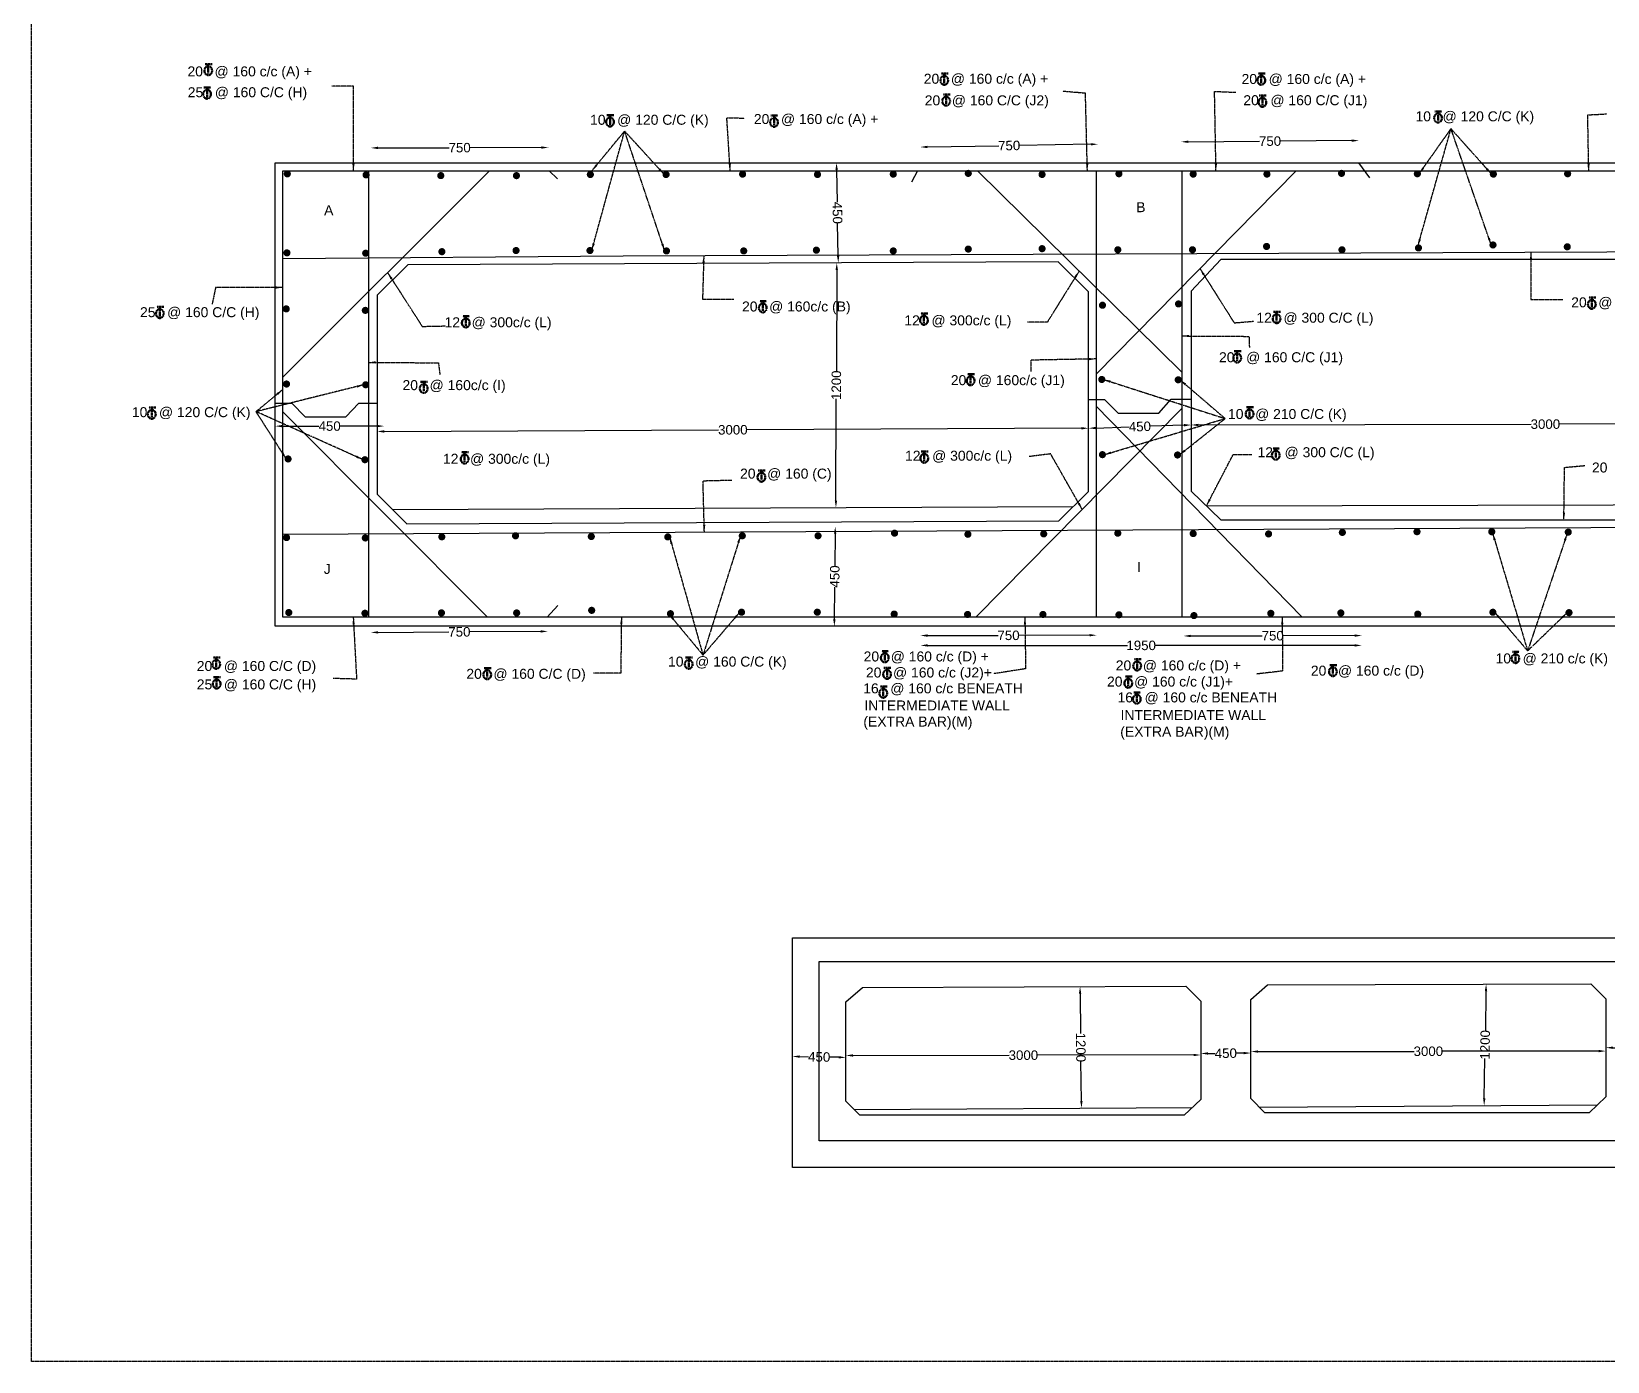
# Model space of a CAD drawing. Header units: millimetres. Extents: x -494 to 19383, y 2602 to 13183.
# Drawn here: x -494 to 6145, y 2602 to 8204 of the extents above; entities that cross this region are included whole.
import ezdxf

# ---------------------------------------------------------------- set-up
doc = ezdxf.new("R2010")
doc.units = ezdxf.units.MM
doc.header["$MEASUREMENT"] = 0
doc.linetypes.add('PHANTOM', pattern=[2.5, 1.25, -0.25, 0.25, -0.25, 0.25, -0.25])
for name, color, linetype in [('DIM', 7, 'Continuous'), ('DWG', 7, 'Continuous'), ('TXT', 7, 'Continuous'), ('TXT @ 1', 7, 'Continuous')]:
    doc.layers.add(name, color=color, linetype=linetype)
doc.styles.add('Notes', font='arial.ttf', dxfattribs={"height": 0.1})
doc.styles.get("Standard").update_dxf_attribs({"font": 'arial.ttf'})
doc.dimstyles.new('Civil', dxfattribs={"dimtxt": 40, "dimasz": 30, "dimexe": 0.1, "dimexo": 0.0625, "dimgap": 0.09, "dimtad": 0, "dimdec": 0, "dimzin": 12, "dimdsep": 46, "dimtxsty": 'Standard', "dimcen": 0.1, "dimse1": 1, "dimse2": 1, "dimadec": 0, "dimazin": 2, "dimtfac": 1, "dimtdec": 0, "dimtofl": 0, "dimtmove": 0, "dimatfit": 3, "dimfxl": 1, "dimfrac": 1, "dimtolj": 1, "dimtzin": 0, "dimarcsym": 0})
doc.dimstyles.get("Standard").update_dxf_attribs({"dimtxt": 30, "dimasz": 30, "dimexe": 0.18, "dimexo": 0.0625, "dimgap": 0.09, "dimtad": 0, "dimdec": 0, "dimzin": 0, "dimdsep": 46, "dimtxsty": 'Standard', "dimcen": 0.09, "dimse1": 1, "dimse2": 1, "dimadec": 0, "dimazin": 0, "dimtfac": 1, "dimtdec": 0, "dimtofl": 0, "dimtmove": 0, "dimatfit": 3, "dimfxl": 1, "dimtolj": 1, "dimtzin": 0, "dimarcsym": 0})

# ---------------------------------------------------------------- blocks, each defined once
blk = doc.blocks.new('*D40')
at = {"layer": 'Defpoints', "color": 0, "transparency": 16777216}
for p in [(935, 7707.3), (1683.9, 7715.8), (1683.9, 7709)]:
    blk.add_point(p, dxfattribs=at)
at = {"layer": 'DIM', "color": 0, "lineweight": -2, "transparency": 16777216}
for p, q in [((965, 7714.1), (1265.4, 7714.8)), ((1653.9, 7715.7), (1353.5, 7715))]:
    blk.add_line(p, q, dxfattribs=at)
at = {"layer": 'DIM', "color": 0, "transparency": 16777216}
for points in [[(964.9, 7719.1), (965, 7709.1), (935, 7714.1)], [(1653.8, 7720.7), (1653.9, 7710.7), (1683.9, 7715.8)]]:
    blk.add_solid(points, dxfattribs=at)
at = {"layer": 'DIM', "color": 0, "transparency": 16777216, "insert": (1309.4, 7714.9), "char_height": 40, "attachment_point": 5, "rotation": 0.13006}
blk.add_mtext('\\A1;750', dxfattribs=at)
blk = doc.blocks.new('*D41')
at = {"layer": 'Defpoints', "color": 0, "transparency": 16777216}
for p in [(3998.6, 7729.6), (3999, 7705.8), (3250.1, 7693.9)]:
    blk.add_point(p, dxfattribs=at)
at = {"layer": 'DIM', "color": 0, "lineweight": -2, "transparency": 16777216}
for p, q in [((3279.7, 7718.2), (3580.1, 7723)), ((3968.6, 7729.2), (3668.2, 7724.4))]:
    blk.add_line(p, q, dxfattribs=at)
at = {"layer": 'DIM', "color": 0, "transparency": 16777216}
for points in [[(3279.6, 7723.2), (3279.8, 7713.2), (3249.7, 7717.7)], [(3968.6, 7734.2), (3968.7, 7724.2), (3998.6, 7729.6)]]:
    blk.add_solid(points, dxfattribs=at)
at = {"layer": 'DIM', "color": 0, "transparency": 16777216, "insert": (3624.2, 7723.7), "char_height": 40, "attachment_point": 5, "rotation": 0.91036}
blk.add_mtext('\\A1;750', dxfattribs=at)
blk = doc.blocks.new('*D42')
at = {"layer": 'Defpoints', "color": 0, "transparency": 16777216}
for p in [(4348.9, 7719.5), (5097.6, 7744.9), (5097.8, 7724.6)]:
    blk.add_point(p, dxfattribs=at)
at = {"layer": 'DIM', "color": 0, "lineweight": -2, "transparency": 16777216}
for p, q in [((4378.7, 7740), (4679.1, 7742.1)), ((5067.6, 7744.7), (4767.2, 7742.7))]:
    blk.add_line(p, q, dxfattribs=at)
at = {"layer": 'DIM', "color": 0, "transparency": 16777216}
for points in [[(4378.7, 7745), (4378.7, 7735), (4348.7, 7739.8)], [(5067.6, 7749.7), (5067.7, 7739.7), (5097.6, 7744.9)]]:
    blk.add_solid(points, dxfattribs=at)
at = {"layer": 'DIM', "color": 0, "transparency": 16777216, "insert": (4723.2, 7742.4), "char_height": 40, "attachment_point": 5, "rotation": 0.39018}
blk.add_mtext('\\A1;750', dxfattribs=at)
blk = doc.blocks.new('*D63')
at = {"layer": 'Defpoints', "color": 0, "transparency": 16777216}
for p in [(4391.2, 6546.9), (7375.1, 6553.5), (7375.1, 6553.5)]:
    blk.add_point(p, dxfattribs=at)
at = {"layer": 'DIM', "color": 0, "lineweight": -2, "transparency": 16777216}
for p, q in [((4421.2, 6547), (5823.4, 6550.1)), ((7345.1, 6553.4), (5942.9, 6550.3))]:
    blk.add_line(p, q, dxfattribs=at)
at = {"layer": 'DIM', "color": 0, "transparency": 16777216}
for points in [[(4421.2, 6552), (4421.2, 6542), (4391.2, 6546.9)], [(7345.1, 6558.4), (7345.1, 6548.4), (7375.1, 6553.5)]]:
    blk.add_solid(points, dxfattribs=at)
at = {"layer": 'DIM', "color": 0, "transparency": 16777216, "insert": (5883.1, 6550.2), "char_height": 40, "attachment_point": 5, "rotation": 0.12503}
blk.add_mtext('\\A1;3000', dxfattribs=at)
blk = doc.blocks.new('*D64')
at = {"layer": 'Defpoints', "color": 0, "transparency": 16777216}
for p in [(3958.6, 6533.2), (4391.2, 6546.9), (4391.2, 6546.9)]:
    blk.add_point(p, dxfattribs=at)
at = {"layer": 'DIM', "color": 0, "lineweight": -2, "transparency": 16777216}
for p, q in [((3988.6, 6534.1), (4129.9, 6538.6)), ((4361.2, 6546), (4219.9, 6541.5))]:
    blk.add_line(p, q, dxfattribs=at)
at = {"layer": 'DIM', "color": 0, "transparency": 16777216}
for points in [[(3988.5, 6539.1), (3988.8, 6529.1), (3958.6, 6533.2)], [(4361.1, 6551), (4361.4, 6541), (4391.2, 6546.9)]]:
    blk.add_solid(points, dxfattribs=at)
at = {"layer": 'DIM', "color": 0, "transparency": 16777216, "insert": (4174.9, 6540.1), "char_height": 40, "attachment_point": 5, "rotation": 1.82362}
blk.add_mtext('\\A1;450', dxfattribs=at)
blk = doc.blocks.new('*D66')
at = {"layer": 'Defpoints', "color": 0, "transparency": 16777216}
for p in [(961.7, 6519.6), (3958.6, 6533.2), (3958.6, 6533.2)]:
    blk.add_point(p, dxfattribs=at)
at = {"layer": 'DIM', "color": 0, "lineweight": -2, "transparency": 16777216}
for p, q in [((991.7, 6519.7), (2400.5, 6526.1)), ((3928.6, 6533), (2519.9, 6526.6))]:
    blk.add_line(p, q, dxfattribs=at)
at = {"layer": 'DIM', "color": 0, "transparency": 16777216}
for points in [[(991.7, 6524.7), (991.8, 6514.7), (961.7, 6519.6)], [(3928.6, 6538), (3928.7, 6528), (3958.6, 6533.2)]]:
    blk.add_solid(points, dxfattribs=at)
at = {"layer": 'DIM', "color": 0, "transparency": 16777216, "insert": (2460.2, 6526.4), "char_height": 40, "attachment_point": 5, "rotation": 0.26012}
blk.add_mtext('\\A1;3000', dxfattribs=at)
blk = doc.blocks.new('*D67')
at = {"layer": 'Defpoints', "color": 0, "transparency": 16777216}
for p in [(2873.9, 7229.9), (2898.1, 7229.8), (2870.3, 6198.9)]:
    blk.add_point(p, dxfattribs=at)
at = {"layer": 'DIM', "color": 0, "lineweight": -2, "transparency": 16777216}
for p, q in [((2898, 7199.8), (2896.5, 6772.1)), ((2894.6, 6228.8), (2896.1, 6656.4))]:
    blk.add_line(p, q, dxfattribs=at)
at = {"layer": 'DIM', "color": 0, "transparency": 16777216}
for points in [[(2893, 7199.8), (2903, 7199.8), (2898.1, 7229.8)], [(2889.6, 6228.8), (2899.6, 6228.7), (2894.5, 6198.8)]]:
    blk.add_solid(points, dxfattribs=at)
at = {"layer": 'DIM', "color": 0, "transparency": 16777216, "insert": (2896.3, 6714.3), "char_height": 40, "attachment_point": 5, "rotation": 89.80241}
blk.add_mtext('\\A1;1200', dxfattribs=at)
blk = doc.blocks.new('*D68')
at = {"layer": 'Defpoints', "color": 0, "transparency": 16777216}
for p in [(531.9, 6524.5), (991.7, 6542.2), (991.7, 6524.7)]:
    blk.add_point(p, dxfattribs=at)
at = {"layer": 'DIM', "color": 0, "lineweight": -2, "transparency": 16777216}
for p, q in [((561.9, 6542), (716.8, 6542.1)), ((961.7, 6542.2), (806.8, 6542.1))]:
    blk.add_line(p, q, dxfattribs=at)
at = {"layer": 'DIM', "color": 0, "transparency": 16777216}
for points in [[(561.9, 6547), (561.9, 6537), (531.9, 6542)], [(961.7, 6547.2), (961.7, 6537.2), (991.7, 6542.2)]]:
    blk.add_solid(points, dxfattribs=at)
at = {"layer": 'DIM', "color": 0, "transparency": 16777216, "insert": (761.8, 6542.1), "char_height": 40, "attachment_point": 5, "rotation": 0.02314}
blk.add_mtext('\\A1;450', dxfattribs=at)
blk = doc.blocks.new('*D69')
at = {"layer": 'Defpoints', "color": 0, "transparency": 16777216}
for p in [(935.7, 5667.4), (1680.9, 5677.4), (1680.9, 5671.7)]:
    blk.add_point(p, dxfattribs=at)
at = {"layer": 'DIM', "color": 0, "lineweight": -2, "transparency": 16777216}
for p, q in [((965.7, 5673.2), (1264.2, 5675)), ((1650.9, 5677.2), (1352.3, 5675.5))]:
    blk.add_line(p, q, dxfattribs=at)
at = {"layer": 'DIM', "color": 0, "transparency": 16777216}
for points in [[(965.6, 5678.2), (965.7, 5668.2), (935.7, 5673.1)], [(1650.8, 5682.2), (1650.9, 5672.2), (1680.9, 5677.4)]]:
    blk.add_solid(points, dxfattribs=at)
at = {"layer": 'DIM', "color": 0, "transparency": 16777216, "insert": (1308.3, 5675.2), "char_height": 40, "attachment_point": 5, "rotation": 0.32952}
blk.add_mtext('\\A1;750', dxfattribs=at)
blk = doc.blocks.new('*D70')
at = {"layer": 'Defpoints', "color": 0, "transparency": 16777216}
for p in [(3250.5, 5651.3), (3992.8, 5661.3), (3992.8, 5652.7)]:
    blk.add_point(p, dxfattribs=at)
at = {"layer": 'DIM', "color": 0, "lineweight": -2, "transparency": 16777216}
for p, q in [((3280.5, 5659.9), (3577.6, 5660.5)), ((3962.8, 5661.2), (3665.7, 5660.7))]:
    blk.add_line(p, q, dxfattribs=at)
at = {"layer": 'DIM', "color": 0, "transparency": 16777216}
for points in [[(3280.4, 5664.9), (3280.5, 5654.9), (3250.5, 5659.9)], [(3962.8, 5666.2), (3962.8, 5656.2), (3992.8, 5661.3)]]:
    blk.add_solid(points, dxfattribs=at)
at = {"layer": 'DIM', "color": 0, "transparency": 16777216, "insert": (3621.6, 5660.6), "char_height": 40, "attachment_point": 5, "rotation": 0.11027}
blk.add_mtext('\\A1;750', dxfattribs=at)
blk = doc.blocks.new('*D71')
at = {"layer": 'Defpoints', "color": 0, "transparency": 16777216}
for p in [(3250.5, 5659.9), (5110.2, 5659.9), (5110.2, 5618.3)]:
    blk.add_point(p, dxfattribs=at)
at = {"layer": 'DIM', "color": 0, "lineweight": -2, "transparency": 16777216}
for p, q in [((3280.5, 5618.3), (4122.4, 5618.3)), ((5080.2, 5618.3), (4238.2, 5618.3))]:
    blk.add_line(p, q, dxfattribs=at)
at = {"layer": 'DIM', "color": 0, "transparency": 16777216}
for points in [[(3280.5, 5623.3), (3280.5, 5613.3), (3250.5, 5618.3)], [(5080.2, 5623.3), (5080.2, 5613.3), (5110.2, 5618.3)]]:
    blk.add_solid(points, dxfattribs=at)
at = {"layer": 'DIM', "color": 0, "transparency": 16777216, "insert": (4180.3, 5618.3), "char_height": 40, "attachment_point": 5}
blk.add_mtext('\\A1;1950', dxfattribs=at)
blk = doc.blocks.new('*D72')
at = {"layer": 'Defpoints', "color": 0, "transparency": 16777216}
for p in [(4358.6, 5658.1), (5110.2, 5659.9), (5110.2, 5659.9)]:
    blk.add_point(p, dxfattribs=at)
at = {"layer": 'DIM', "color": 0, "lineweight": -2, "transparency": 16777216}
for p, q in [((4388.6, 5658.1), (4690.4, 5658.9)), ((5080.2, 5659.8), (4778.4, 5659.1))]:
    blk.add_line(p, q, dxfattribs=at)
at = {"layer": 'DIM', "color": 0, "transparency": 16777216}
for points in [[(4388.6, 5663.1), (4388.7, 5653.1), (4358.6, 5658.1)], [(5080.1, 5664.8), (5080.2, 5654.8), (5110.2, 5659.9)]]:
    blk.add_solid(points, dxfattribs=at)
at = {"layer": 'DIM', "color": 0, "transparency": 16777216, "insert": (4734.4, 5659), "char_height": 40, "attachment_point": 5, "rotation": 0.13738}
blk.add_mtext('\\A1;750', dxfattribs=at)
blk = doc.blocks.new('*D76')
at = {"layer": 'Defpoints', "color": 0, "transparency": 16777216}
for p in [(2886.3, 6118.8), (2882.6, 5699), (2887.8, 5698.9)]:
    blk.add_point(p, dxfattribs=at)
at = {"layer": 'DIM', "color": 0, "lineweight": -2, "transparency": 16777216}
for p, q in [((2891.3, 6088.7), (2890.1, 5953.8)), ((2888.1, 5728.9), (2889.3, 5863.8))]:
    blk.add_line(p, q, dxfattribs=at)
at = {"layer": 'DIM', "color": 0, "transparency": 16777216}
for points in [[(2886.3, 6088.8), (2896.3, 6088.7), (2891.6, 6118.7)], [(2883.1, 5729), (2893.1, 5728.9), (2887.8, 5698.9)]]:
    blk.add_solid(points, dxfattribs=at)
at = {"layer": 'DIM', "color": 0, "transparency": 16777216, "insert": (2889.7, 5908.8), "char_height": 40, "attachment_point": 5, "rotation": 89.4879}
blk.add_mtext('\\A1;450', dxfattribs=at)
blk = doc.blocks.new('*D77')
at = {"layer": 'Defpoints', "color": 0, "transparency": 16777216}
for p in [(2890.7, 7651.2), (2897, 7651.3), (2898.1, 7229.8)]:
    blk.add_point(p, dxfattribs=at)
at = {"layer": 'DIM', "color": 0, "lineweight": -2, "transparency": 16777216}
for p, q in [((2897.5, 7621.4), (2899.9, 7485.6)), ((2903.8, 7259.9), (2901.5, 7395.6))]:
    blk.add_line(p, q, dxfattribs=at)
at = {"layer": 'DIM', "color": 0, "transparency": 16777216}
for points in [[(2902.5, 7621.4), (2892.5, 7621.3), (2897, 7651.3)], [(2908.8, 7260), (2898.8, 7259.8), (2904.4, 7229.9)]]:
    blk.add_solid(points, dxfattribs=at)
at = {"layer": 'DIM', "color": 0, "transparency": 16777216, "insert": (2900.7, 7440.6), "char_height": 40, "attachment_point": 5, "rotation": 271.00161}
blk.add_mtext('\\A1;450', dxfattribs=at)
blk = doc.blocks.new('*D80')
at = {"layer": 'Defpoints', "color": 0, "transparency": 16777216}
for p in [(2711.3, 3878.6), (2936.6, 3874.5), (2936.7, 3882.7)]:
    blk.add_point(p, dxfattribs=at)
at = {"layer": 'DIM', "color": 0, "lineweight": -2, "transparency": 16777216}
for p, q in [((2741.4, 3886.3), (2779.1, 3885.6)), ((2906.7, 3883.3), (2869.1, 3884))]:
    blk.add_line(p, q, dxfattribs=at)
at = {"layer": 'DIM', "color": 0, "transparency": 16777216}
for points in [[(2741.5, 3891.3), (2741.3, 3881.3), (2711.4, 3886.8)], [(2906.8, 3888.3), (2906.6, 3878.3), (2936.7, 3882.7)]]:
    blk.add_solid(points, dxfattribs=at)
at = {"layer": 'DIM', "color": 0, "transparency": 16777216, "insert": (2824.1, 3884.8), "char_height": 40, "attachment_point": 5, "rotation": 358.95157}
blk.add_mtext('\\A1;450', dxfattribs=at)
blk = doc.blocks.new('*D81')
at = {"layer": 'Defpoints', "color": 0, "transparency": 16777216}
for p in [(2936.7, 3882.7), (4431.6, 3893), (4431.6, 3884.8)]:
    blk.add_point(p, dxfattribs=at)
at = {"layer": 'DIM', "color": 0, "lineweight": -2, "transparency": 16777216}
for p, q in [((2966.7, 3891), (3624.4, 3891.9)), ((4401.6, 3893), (3743.9, 3892.1))]:
    blk.add_line(p, q, dxfattribs=at)
at = {"layer": 'DIM', "color": 0, "transparency": 16777216}
for points in [[(2966.7, 3896), (2966.7, 3886), (2936.7, 3891)], [(4401.6, 3898), (4401.6, 3888), (4431.6, 3893)]]:
    blk.add_solid(points, dxfattribs=at)
at = {"layer": 'DIM', "color": 0, "transparency": 16777216, "insert": (3684.2, 3892), "char_height": 40, "attachment_point": 5, "rotation": 0.07912}
blk.add_mtext('\\A1;3000', dxfattribs=at)
blk = doc.blocks.new('*D82')
at = {"layer": 'Defpoints', "color": 0, "transparency": 16777216}
for p in [(3929, 4181.2), (3929, 3669.2), (3935.1, 3669.3)]:
    blk.add_point(p, dxfattribs=at)
at = {"layer": 'DIM', "color": 0, "lineweight": -2, "transparency": 16777216}
for p, q in [((3923.1, 4151.2), (3925.2, 3983.1)), ((3928.6, 3699.2), (3926.6, 3867.3))]:
    blk.add_line(p, q, dxfattribs=at)
at = {"layer": 'DIM', "color": 0, "transparency": 16777216}
for points in [[(3928.1, 4151.2), (3918.1, 4151.1), (3922.8, 4181.2)], [(3933.6, 3699.3), (3923.6, 3699.2), (3929, 3669.2)]]:
    blk.add_solid(points, dxfattribs=at)
at = {"layer": 'DIM', "color": 0, "transparency": 16777216, "insert": (3925.9, 3925.2), "char_height": 40, "attachment_point": 5, "rotation": 270.6921}
blk.add_mtext('\\A1;1200', dxfattribs=at)
blk = doc.blocks.new('*D83')
at = {"layer": 'Defpoints', "color": 0, "transparency": 16777216}
for p in [(4431.6, 3893), (4642.5, 3901.3), (4642.6, 3895.1)]:
    blk.add_point(p, dxfattribs=at)
at = {"layer": 'DIM', "color": 0, "lineweight": -2, "transparency": 16777216}
for p, q in [((4461.5, 3899.5), (4492, 3899.8)), ((4612.5, 3901), (4582.1, 3900.7))]:
    blk.add_line(p, q, dxfattribs=at)
at = {"layer": 'DIM', "color": 0, "transparency": 16777216}
for points in [[(4461.5, 3904.5), (4461.6, 3894.5), (4431.5, 3899.2)], [(4612.5, 3906), (4612.6, 3896), (4642.5, 3901.3)]]:
    blk.add_solid(points, dxfattribs=at)
at = {"layer": 'DIM', "color": 0, "transparency": 16777216, "insert": (4537, 3900.2), "char_height": 40, "attachment_point": 5, "rotation": 0.55976}
blk.add_mtext('\\A1;450', dxfattribs=at)
blk = doc.blocks.new('*D84')
at = {"layer": 'Defpoints', "color": 0, "transparency": 16777216}
for p in [(4642.5, 3901.3), (6137.6, 3909.6), (6137.6, 3903.4)]:
    blk.add_point(p, dxfattribs=at)
at = {"layer": 'DIM', "color": 0, "lineweight": -2, "transparency": 16777216}
for p, q in [((4672.5, 3907.5), (5330.3, 3908.4)), ((6107.6, 3909.5), (5449.8, 3908.6))]:
    blk.add_line(p, q, dxfattribs=at)
at = {"layer": 'DIM', "color": 0, "transparency": 16777216}
for points in [[(4672.5, 3912.5), (4672.5, 3902.5), (4642.5, 3907.5)], [(6107.6, 3914.5), (6107.6, 3904.5), (6137.6, 3909.6)]]:
    blk.add_solid(points, dxfattribs=at)
at = {"layer": 'DIM', "color": 0, "transparency": 16777216, "insert": (5390.1, 3908.5), "char_height": 40, "attachment_point": 5, "rotation": 0.08184}
blk.add_mtext('\\A1;3000', dxfattribs=at)
blk = doc.blocks.new('*D85')
at = {"layer": 'Defpoints', "color": 0, "transparency": 16777216}
for p in [(5637.5, 4191.8), (5625.1, 3679.8), (5629.2, 3679.8)]:
    blk.add_point(p, dxfattribs=at)
at = {"layer": 'DIM', "color": 0, "lineweight": -2, "transparency": 16777216}
for p, q in [((5632.9, 4161.9), (5630.2, 3993.7)), ((5625.6, 3709.8), (5628.3, 3878))]:
    blk.add_line(p, q, dxfattribs=at)
at = {"layer": 'DIM', "color": 0, "transparency": 16777216}
for points in [[(5627.9, 4162), (5637.9, 4161.8), (5633.4, 4191.9)], [(5620.6, 3709.9), (5630.6, 3709.8), (5625.1, 3679.8)]]:
    blk.add_solid(points, dxfattribs=at)
at = {"layer": 'DIM', "color": 0, "transparency": 16777216, "insert": (5629.2, 3935.9), "char_height": 40, "attachment_point": 5, "rotation": 89.07849}
blk.add_mtext('\\A1;1200', dxfattribs=at)
blk = doc.blocks.new('*D86')
at = {"layer": 'Defpoints', "color": 0, "transparency": 16777216}
for p in [(6346, 3922), (6137.6, 3909.6), (6345.9, 3907.5)]:
    blk.add_point(p, dxfattribs=at)
at = {"layer": 'DIM', "color": 0, "lineweight": -2, "transparency": 16777216}
for p, q in [((6167.8, 3923.7), (6196.9, 3923.4)), ((6316, 3922.3), (6286.9, 3922.5))]:
    blk.add_line(p, q, dxfattribs=at)
at = {"layer": 'DIM', "color": 0, "transparency": 16777216}
for points in [[(6167.8, 3928.7), (6167.7, 3918.7), (6137.8, 3924)], [(6316.1, 3927.3), (6316, 3917.3), (6346, 3922)]]:
    blk.add_solid(points, dxfattribs=at)
at = {"layer": 'DIM', "color": 0, "transparency": 16777216, "insert": (6241.9, 3923), "char_height": 40, "attachment_point": 5, "rotation": 359.43291}
blk.add_mtext('\\A1;450', dxfattribs=at)

msp = doc.modelspace()

# ---------------------------------------------------------------- linework, layer by layer
at = {"layer": 'DIM'}
for points in [[(5096.1, 7651.2), (5142, 7588.6)], [(1686, 7618.1), (1721.7, 7583.3)], [(3238, 7618.1), (3212.4, 7569.8)], [(1678, 5737.5), (1722.4, 5785.9)]]:
    msp.add_lwpolyline(points, dxfattribs=at)
at = {"layer": 'DWG'}
for points in [[(531.9, 7651.2), (14637.5, 7651.2), (14637.5, 5699), (531.9, 5699)], [(564.4, 7618.1), (14603.2, 7618.1), (14603.2, 5737.5), (564.4, 5737.5)], [(2711.3, 4385.9), (9723.9, 4385.9), (9723.9, 3418.4), (2711.3, 3418.4)], [(2824.1, 4286.5), (9650.9, 4286.5), (9650.9, 3531.1), (2824.1, 3531.1)]]:
    msp.add_lwpolyline(points, close=True, dxfattribs=at)
for points in [[(1435.5, 7618.1), (564.4, 6747.7)], [(926.1, 7618.1), (926.1, 5737.5)], [(3491.4, 7618.1), (4352.1, 6769.4)], [(3990.2, 7618.1), (3990.2, 5737.5)], [(3990.2, 6760.9), (4833.5, 7618.1)], [(4352.1, 7618.1), (4352.1, 5737.5)], [(564.4, 7247.8), (1998.8, 7259.1), (6487.8, 7277.1), (14603.2, 7257.5)], [(4391.2, 7110.1), (4391.2, 6268.8), (4515.4, 6147.1), (7246.6, 6147.1), (7375.1, 6279.4), (7375.1, 7118.4), (7244, 7244), (4515.3, 7244), (4391.2, 7110.1)], [(1090.6, 7222), (961.7, 7093.3), (961.7, 6255.7), (1086.5, 6131.1), (3832.9, 6142.9), (3958.6, 6266.8), (3958.6, 7108.5), (3831.2, 7234.1), (1090.6, 7222)], [(3958.6, 6653.6), (4026.2, 6653.6), (4083.7, 6596.2), (4254.3, 6596.2), (4307.4, 6655.3), (4391.2, 6655.3)], [(531.9, 6638.2), (602.5, 6638.2), (658.4, 6580.7), (830.2, 6580.7), (885.3, 6638.2), (961.7, 6638.2)], [(564.4, 6602.2), (1427.3, 5737.5)], [(4352.1, 6615.7), (3484, 5737.5)], [(3990.2, 6625.7), (4858.4, 5737.5)], [(1027.2, 6190.3), (3894.5, 6203.6)], [(4455.3, 6206), (7311.1, 6213.5)], [(564.4, 6087.4), (6625.1, 6117.4), (12851.4, 6108.5), (14603.2, 6097.5)], [(3006.2, 4178), (4368.3, 4182.8), (4431.6, 4119.6), (4431.6, 3705.6), (4362, 3639.2), (2995.1, 3639.2), (2936.6, 3699.2), (2936.6, 4116.4), (3006.2, 4178)], [(4712.2, 4188.6), (6074.4, 4193.3), (6137.6, 4130.1), (6137.6, 3716.1), (6068, 3649.7), (4701.1, 3649.7), (4642.6, 3709.8), (4642.6, 4127), (4712.2, 4188.6)], [(2971.7, 3663.2), (4396.6, 3672.2)], [(4677.7, 3673.7), (6102.7, 3682.8)]]:
    msp.add_lwpolyline(points, dxfattribs=at)
at = {"layer": 'DWG', "const_width": 15}
for points in [[(576, 7604.9, 1), (591, 7604.9, 1)], [(907.7, 7600.2, 1), (922.7, 7600.2, 1)], [(1222.4, 7597.4, 1), (1237.4, 7597.4, 1)], [(1541.2, 7597.3, 1), (1556.2, 7597.3, 1)], [(1852.5, 7602, 1), (1867.5, 7602, 1)], [(2171.6, 7602, 1), (2186.6, 7602, 1)], [(2493.9, 7603.6, 1), (2508.9, 7603.6, 1)], [(2809.4, 7602.1, 1), (2824.4, 7602.1, 1)], [(3128.6, 7603.6, 1), (3143.6, 7603.6, 1)], [(3444.6, 7606.8, 1), (3459.6, 7606.8, 1)], [(3755.4, 7602.1, 1), (3770.4, 7602.1, 1)], [(4079.2, 7605.2, 1), (4094.2, 7605.2, 1)], [(4392.1, 7603.7, 1), (4407.1, 7603.7, 1)], [(4702.7, 7603.7, 1), (4717.7, 7603.7, 1)], [(5017.1, 7606.8, 1), (5032.1, 7606.8, 1)], [(5336.3, 7605.2, 1), (5351.3, 7605.2, 1)], [(5656.5, 7603.6, 1), (5671.5, 7603.6, 1)], [(5969.3, 7605.2, 1), (5984.3, 7605.2, 1)], [(3444.6, 7288, 1), (3459.6, 7288, 1)], [(3755.4, 7289.6, 1), (3770.4, 7289.6, 1)], [(4701.1, 7299, 1), (4716.1, 7299, 1)], [(5341, 7292.7, 1), (5356, 7292.7, 1)], [(5654.9, 7305.2, 1), (5669.9, 7305.2, 1)], [(5967.8, 7297.4, 1), (5982.8, 7297.4, 1)], [(574.4, 7272, 1), (589.4, 7272, 1)], [(906.1, 7270.4, 1), (921.1, 7270.4, 1)], [(1227.1, 7277, 1), (1242.1, 7277, 1)], [(1539.6, 7281.7, 1), (1554.6, 7281.7, 1)], [(1850.9, 7281.7, 1), (1865.9, 7281.7, 1)], [(2173.2, 7280.1, 1), (2188.2, 7280.1, 1)], [(2498.6, 7280.1, 1), (2513.6, 7280.1, 1)], [(2804.7, 7283.3, 1), (2819.7, 7283.3, 1)], [(3128.6, 7280.1, 1), (3143.6, 7280.1, 1)], [(4074.5, 7284.9, 1), (4089.5, 7284.9, 1)], [(4389, 7284.9, 1), (4404, 7284.9, 1)], [(5018.7, 7284.9, 1), (5033.7, 7284.9, 1)], [(571.3, 7036, 1), (586.3, 7036, 1)], [(904.6, 7029.7, 1), (919.6, 7029.7, 1)], [(4009.9, 7051.3, 1), (4024.9, 7051.3, 1)], [(4330.3, 7056.8, 1), (4345.3, 7056.8, 1)], [(572.8, 6719.4, 1), (587.8, 6719.4, 1)], [(906.1, 6716.3, 1), (921.1, 6716.3, 1)], [(4007, 6738.6, 1), (4022, 6738.6, 1)], [(4328.9, 6737.2, 1), (4343.9, 6737.2, 1)], [(579.1, 6403.8, 1), (594.1, 6403.8, 1)], [(903, 6400.6, 1), (918, 6400.6, 1)], [(4009.7, 6421.9, 1), (4024.7, 6421.9, 1)], [(4326.1, 6420.5, 1), (4341.1, 6420.5, 1)], [(5020.4, 6094.3, 1), (5035.4, 6094.3, 1)], [(5334.8, 6097.4, 1), (5349.8, 6097.4, 1)], [(5649.7, 6097.2, 1), (5664.7, 6097.2, 1)], [(5972, 6095.7, 1), (5987, 6095.7, 1)], [(572.8, 6072.6, 1), (587.8, 6072.6, 1)], [(904.5, 6071, 1), (919.5, 6071, 1)], [(1226.8, 6075.7, 1), (1241.8, 6075.7, 1)], [(1537.4, 6080.2, 1), (1552.4, 6080.2, 1)], [(1856.5, 6077.1, 1), (1871.5, 6077.1, 1)], [(2178.8, 6075.5, 1), (2193.8, 6075.5, 1)], [(2492.6, 6080.2, 1), (2507.6, 6080.2, 1)], [(2811.7, 6080.2, 1), (2826.7, 6080.2, 1)], [(3134, 6091.2, 1), (3149, 6091.2, 1)], [(3443.1, 6086.5, 1), (3458.1, 6086.5, 1)], [(3762.3, 6088, 1), (3777.3, 6088, 1)], [(4074.4, 6091.1, 1), (4089.4, 6091.1, 1)], [(4392, 6089.5, 1), (4407, 6089.5, 1)], [(4709.6, 6087.9, 1), (4724.6, 6087.9, 1)], [(1858.1, 5766.1, 1), (1873.1, 5766.1, 1)], [(582.2, 5756.9, 1), (597.2, 5756.9, 1)], [(903, 5753.8, 1), (918, 5753.8, 1)], [(1225.3, 5755.4, 1), (1240.3, 5755.4, 1)], [(1542.1, 5755.1, 1), (1557.1, 5755.1, 1)], [(2189.8, 5752, 1), (2204.8, 5752, 1)], [(2489.4, 5758.3, 1), (2504.4, 5758.3, 1)], [(2808.6, 5758.3, 1), (2823.6, 5758.3, 1)], [(3132.4, 5750.4, 1), (3147.4, 5750.4, 1)], [(3441.6, 5748.8, 1), (3456.6, 5748.8, 1)], [(3759.1, 5748.8, 1), (3774.1, 5748.8, 1)], [(4079.2, 5747.2, 1), (4094.2, 5747.2, 1)], [(4395.2, 5744, 1), (4410.2, 5744, 1)], [(4719, 5753.4, 1), (4734, 5753.4, 1)], [(5014.1, 5755.1, 1), (5029.1, 5755.1, 1)], [(5337.9, 5750.3, 1), (5352.9, 5750.3, 1)], [(5654.5, 5758, 1), (5669.5, 5758, 1)], [(5975.2, 5756.4, 1), (5990.2, 5756.4, 1)]]:
    msp.add_lwpolyline(points, format="xyb", close=True, dxfattribs=at)
at = {"layer": 'TXT', "linetype": 'PHANTOM'}
msp.add_lwpolyline([(19381.6, 2602), (-494.1, 2602), (-494.1, 13182.9), (19381.6, 13182.9)], close=True, dxfattribs=at)
at = {"layer": 'TXT', "linetype": 'PHANTOM', "lineweight": 50}
for points in [[(250.3, 8027.5), (250.3, 8067.5), (237.2, 8067.5)], [(250.3, 8067.5), (266.5, 8067.5)], [(245.4, 7928.4), (245.4, 7968.5), (232.3, 7968.5)], [(245.4, 7968.5), (261.7, 7968.5)], [(3350.8, 7986.9), (3350.8, 8027), (3337.7, 8027)], [(3350.8, 8027), (3367.1, 8027)], [(4686.3, 7987), (4686.3, 8027), (4673.2, 8027)], [(4686.3, 8027), (4702.6, 8027)], [(3358.9, 7899.2), (3358.9, 7939.3), (3345.8, 7939.3)], [(3358.9, 7939.3), (3375.2, 7939.3)], [(4691.2, 7894.4), (4691.2, 7934.5), (4678.1, 7934.5)], [(4691.2, 7934.5), (4707.4, 7934.5)], [(1942.8, 7811.5), (1942.8, 7851.6), (1929.7, 7851.6)], [(1942.8, 7851.6), (1959.1, 7851.6)], [(2633.8, 7809.9), (2633.8, 7850), (2620.7, 7850)], [(2633.8, 7850), (2650.1, 7850)], [(5430.9, 7827.8), (5430.9, 7867.9), (5417.8, 7867.9)], [(5430.9, 7867.9), (5447.2, 7867.9)], [(46.5, 7004.4), (46.5, 7044.5), (33.4, 7044.5)], [(46.5, 7044.5), (62.8, 7044.5)], [(2586.5, 7028.3), (2586.5, 7068.3), (2573.3, 7068.3)], [(2586.5, 7068.3), (2602.7, 7068.3)], [(6078.8, 7043.4), (6078.8, 7083.4), (6065.7, 7083.4)], [(6078.8, 7083.4), (6095.1, 7083.4)], [(1335.3, 6964.9), (1335.3, 7004.9), (1322.2, 7004.9)], [(1335.3, 7004.9), (1351.6, 7004.9)], [(3265.2, 6976.1), (3265.2, 7016.2), (3252.1, 7016.2)], [(3265.2, 7016.2), (3281.5, 7016.2)], [(4750.7, 6982.8), (4750.7, 7022.9), (4737.6, 7022.9)], [(4750.7, 7022.9), (4767, 7022.9)], [(4584.9, 6817.2), (4584.9, 6857.2), (4571.8, 6857.2)], [(4584.9, 6857.2), (4601.2, 6857.2)], [(1158.1, 6688.8), (1158.1, 6728.9), (1145, 6728.9)], [(1158.1, 6728.9), (1174.4, 6728.9)], [(3461.9, 6721.2), (3461.9, 6761.2), (3448.8, 6761.2)], [(3461.9, 6761.2), (3478.2, 6761.2)], [(12.7, 6579.9), (12.7, 6619.9), (-0.4, 6619.9)], [(12.7, 6619.9), (29, 6619.9)], [(4636.9, 6581.7), (4636.9, 6621.7), (4623.8, 6621.7)], [(4636.9, 6621.7), (4653.2, 6621.7)], [(4747.5, 6407.9), (4747.5, 6448), (4734.4, 6448)], [(4747.5, 6448), (4763.8, 6448)], [(1330.4, 6391.6), (1330.4, 6431.7), (1317.3, 6431.7)], [(1330.4, 6431.7), (1346.7, 6431.7)], [(3266.8, 6394.8), (3266.8, 6434.8), (3253.7, 6434.8)], [(3266.8, 6434.8), (3283.1, 6434.8)], [(2580.7, 6315.2), (2580.7, 6355.2), (2567.6, 6355.2)], [(2580.7, 6355.2), (2597, 6355.2)], [(3100.4, 5554.4), (3100.4, 5594.5), (3087.3, 5594.5)], [(3100.4, 5594.5), (3116.7, 5594.5)], [(5757, 5551), (5757, 5591), (5743.9, 5591)], [(5757, 5591), (5773.3, 5591)], [(284.1, 5526.8), (284.1, 5566.8), (271, 5566.8)], [(284.1, 5566.8), (300.4, 5566.8)], [(1425.5, 5482.9), (1425.5, 5523), (1412.4, 5523)], [(1425.5, 5523), (1441.8, 5523)], [(2274.4, 5526.8), (2274.4, 5566.9), (2261.3, 5566.9)], [(2274.4, 5566.9), (2290.7, 5566.9)], [(3110.1, 5484.6), (3110.1, 5524.6), (3097, 5524.6)], [(3110.1, 5524.6), (3126.4, 5524.6)], [(4163.5, 5520.1), (4163.5, 5560.2), (4150.4, 5560.2)], [(4163.5, 5560.2), (4179.8, 5560.2)], [(4987.9, 5495.8), (4987.9, 5535.8), (4974.8, 5535.8)], [(4987.9, 5535.8), (5004.1, 5535.8)], [(285.8, 5444), (285.8, 5484), (272.7, 5484)], [(285.8, 5484), (302, 5484)], [(3093.9, 5405), (3093.9, 5445.1), (3080.8, 5445.1)], [(3093.9, 5445.1), (3110.2, 5445.1)], [(4126.1, 5447), (4126.1, 5487.1), (4113, 5487.1)], [(4126.1, 5487.1), (4142.4, 5487.1)], [(4161.9, 5380.5), (4161.9, 5420.5), (4148.8, 5420.5)], [(4161.9, 5420.5), (4178.2, 5420.5)]]:
    msp.add_lwpolyline(points, dxfattribs=at)
for centre in [(250.3, 8039.4), (3350.8, 7998.8), (4686.3, 7998.9), (245.4, 7940.3), (3358.9, 7911.1), (4691.2, 7906.3), (1942.8, 7823.4), (2633.8, 7821.8), (5430.9, 7839.7), (2586.5, 7040.2), (6078.8, 7055.3), (46.5, 7016.3), (1335.3, 6976.8), (3265.2, 6988), (4750.7, 6994.7), (4584.9, 6829.1), (1158.1, 6700.7), (3461.9, 6733.1), (12.7, 6591.8), (4636.9, 6593.6), (1330.4, 6403.5), (3266.8, 6406.7), (4747.5, 6419.8), (2580.7, 6327.1), (3100.4, 5566.3), (5757, 5562.9), (284.1, 5538.7), (1425.5, 5494.8), (2274.4, 5538.7), (3110.1, 5496.5), (4163.5, 5532), (4987.9, 5507.7), (285.8, 5455.9), (4126.1, 5458.9), (3093.9, 5416.9), (4161.9, 5392.4)]:
    msp.add_ellipse(centre, major_axis=(0, 19), ratio=0.85519, dxfattribs=at)

# ---------------------------------------------------------------- texts
at = {"layer": 'TXT', "linetype": 'PHANTOM', "char_height": 42, "attachment_point": 1, "style": 'Notes'}
for s, insert in [('A', (738.5, 7472.6)), ('B', (4159.3, 7485.3))]:
    msp.add_mtext(s, dxfattribs=dict(at, insert=insert))
at = {"layer": 'TXT', "linetype": 'PHANTOM', "char_height": 42, "width": 36.459, "attachment_point": 1, "style": 'Notes'}
for s, insert in [('J', (737, 5961.7)), ('I', (4162.6, 5969.3))]:
    msp.add_mtext(s, dxfattribs=dict(at, insert=insert))
at = {"layer": 'TXT @ 1', "linetype": 'PHANTOM', "style": 'Notes'}
for s, p in [('20   @ 160 c/c (A) +', (162.9, 8015.4)), ('25   @ 160 C/C (H)', (164, 7927.6)), ('20   @ 160 c/c (A) +', (3264.6, 7984.4)), ('20   @ 160 c/c (A) +', (4603.3, 7983.5)), ('20   @ 160 C/C (J2)', (3268.7, 7893.4)), ('20   @ 160 C/C (J1)', (4610.7, 7894)), ('10   @ 120 C/C (K)', (1858.8, 7811.6)), ('20   @ 160 c/c (A) +', (2548.9, 7814.7)), ('10   @ 120 C/C (K)', (5336, 7826.1)), ('25   @ 160 C/C (H)', (-37, 7001.1)), ('20   @ 160c/c (B)', (2499, 7025.1)), ('20   @ 160 (B)', (5991.9, 7042.6)), ('12   @ 300c/c (L)', (1245.8, 6958.6)), ('12   @ 300c/c (L)', (3182.8, 6966.6)), ('12   @ 300 C/C (L)', (4665.7, 6977.7)), ('20   @ 160 C/C (J1)', (4508.2, 6811.3)), ('20   @ 160c/c (I)', (1068.7, 6693.8)), ('20   @ 160c/c (J1)', (3378.5, 6714.7)), ('10   @ 120 C/C (K)', (-71.3, 6579.9)), ('10   @ 210 C/C (K)', (4546.1, 6572.2)), ('12   @ 300c/c (L)', (3185.7, 6396.4)), ('12   @ 300 C/C (L)', (4670.4, 6411.2)), ('12   @ 300c/c (L)', (1239.1, 6383.5)), ('20   @ 160 (C)', (6079.3, 6346.8)), ('20   @ 160 (C)', (2490.7, 6321.1)), ('20   @ 160 c/c (D) +', (3011.2, 5550.8)), ('10   @ 210 c/c (K)', (5673.2, 5542.6)), ('20   @ 160 C/C (D)', (202.1, 5510.8)), ('20   @ 160 C/C (D)', (1337.6, 5477.7)), ('10   @ 160 C/C (K)', (2187.3, 5529.2)), ('20   @ 160 c/c (J2)+', (3020.9, 5483.2)), ('20   @ 160 c/c (D) +', (4073.3, 5513)), ('20   @ 160 c/c (D)', (4895.2, 5491.1)), ('25   @ 160 C/C (H)', (202.1, 5433.1)), ('16   @ 160 c/c BENEATH', (3009.4, 5416.4)), ('20   @ 160 c/c (J1)+', (4036.4, 5445)), ('INTERMEDIATE WALL', (3014.3, 5344.4)), ('16   @ 160 c/c BENEATH', (4080.7, 5378.3)), ('(EXTRA BAR)(M)', (3010, 5276.4)), ('INTERMEDIATE WALL', (4093.6, 5303.9)), ('(EXTRA BAR)(M)', (4092.3, 5233.9))]:
    msp.add_text(s, height=42, dxfattribs=at).set_placement(p)

# ---------------------------------------------------------------- dimensions: what is measured, and where the dimension line sits
at = {"layer": 'DIM'}
for p1, p2, distance, text, picture, middle in [((4348.9, 7719.5), (5097.8, 7724.6), 20.4, '750', '*D42', (4723.2, 7742.4)), ((935, 7707.3), (1683.9, 7709), 6.8, '750', '*D40', (1309.4, 7714.9)), ((3250.1, 7693.9), (3999, 7705.8), 23.8, '750', '*D41', (3624.2, 7723.7)), ((2898.1, 7229.8), (2890.7, 7651.2), -6.3, '450', '*D77', (2900.7, 7440.6)), ((2870.3, 6198.9), (2873.9, 7229.9), -24.2, '1200', '*D67', (2896.3, 6714.3)), ((4391.2, 6546.9), (7375.1, 6553.5), 0, '3000', '*D63', (5883.1, 6550.2)), ((531.9, 6524.5), (991.7, 6524.7), 17.5, '450', '*D68', (761.8, 6542.1)), ((961.7, 6519.6), (3958.6, 6533.2), 0, '3000', '*D66', (2460.2, 6526.4)), ((3958.6, 6533.2), (4391.2, 6546.9), 0, '450', '*D64', (4174.9, 6540.1)), ((2886.3, 6118.8), (2882.6, 5699), 5.3, '450', '*D76', (2889.7, 5908.8)), ((935.7, 5667.4), (1680.9, 5671.7), 5.7, '750', '*D69', (1308.3, 5675.2)), ((3250.5, 5651.3), (3992.8, 5652.7), 8.6, '750', '*D70', (3621.6, 5660.6)), ((3250.5, 5659.9), (5110.2, 5659.9), -41.5, '1950', '*D71', (4180.3, 5618.3)), ((4358.6, 5658.1), (5110.2, 5659.9), 0, '750', '*D72', (4734.4, 5659)), ((5637.5, 4191.8), (5629.2, 3679.8), -4.1, '1200', '*D85', (5629.2, 3935.9)), ((3929, 4181.2), (3935.1, 3669.3), -6.2, '1200', '*D82', (3925.9, 3925.2)), ((2936.7, 3882.7), (4431.6, 3884.8), 8.2, '3000', '*D81', (3684.2, 3892)), ((4431.6, 3893), (4642.6, 3895.1), 6.2, '450', '*D83', (4537, 3900.2)), ((4642.5, 3901.3), (6137.6, 3903.4), 6.2, '3000', '*D84', (5390.1, 3908.5)), ((6137.6, 3909.6), (6345.9, 3907.5), 14.4, '450', '*D86', (6241.9, 3923)), ((2711.3, 3878.6), (2936.6, 3874.5), 8.2, '450', '*D80', (2824.1, 3884.8))]:
    dim = msp.add_aligned_dim(p1=p1, p2=p2, distance=distance, text=text, dimstyle='Civil', dxfattribs=at)
    dim.commit()
    dim.dimension.update_dxf_attribs({"geometry": picture, "text_midpoint": middle})

# ---------------------------------------------------------------- leaders
at = {"layer": 'TXT', "linetype": 'PHANTOM'}
for points in [[(862, 7618.1), (862, 7974.6), (771, 7974.6)], [(3953.7, 7618.1), (3945.7, 7944.2), (3850.6, 7952.2)], [(4495.6, 7618.1), (4489.5, 7952.2), (4578.5, 7948.2)], [(2449.1, 7618.1), (2434.9, 7841.4), (2509.7, 7839.3)], [(6065.7, 7618.1), (6061.6, 7853.3), (6142.5, 7857.3)], [(1865.9, 7281.7), (2004.3, 7784.8)], [(1866.8, 7618.1), (2004.3, 7784.8)], [(2173.2, 7280.1), (2004.3, 7784.8)], [(2171.6, 7602), (2004.3, 7784.8)], [(5345.9, 7299.8), (5485.4, 7794.7)], [(5351.3, 7605.2), (5485.4, 7794.7)], [(5654.9, 7305.2), (5485.4, 7794.7)], [(5656.5, 7603.6), (5485.4, 7794.7)], [(2337.8, 7260.5), (2332.6, 7077.3), (2464.1, 7077.3)], [(5822.4, 7274.5), (5822.4, 7075.5), (5956.7, 7075.5)], [(1005.8, 7188.8), (1151.7, 6962.1), (1249.8, 6964.2)], [(3919.5, 7196), (3785.2, 6980.6), (3702.2, 6980.6)], [(4427.9, 7205.8), (4572.2, 6977.2), (4655.2, 6984.1)], [(564.4, 7126.1), (281.6, 7126.1), (266.6, 7055.8)], [(4352.1, 6921.9), (4634.5, 6920.2), (4636.2, 6873.5)], [(926.1, 6810.8), (1220, 6808.7), (1226.4, 6757.6)], [(3990.2, 6825.1), (3716, 6820), (3716, 6771.6)], [(906.1, 6716.3), (452, 6603.2)], [(4022, 6738.6), (4534.2, 6574)], [(4343.9, 6737.2), (4534.2, 6574)], [(564.4, 6696.2), (452, 6603.2)], [(903, 6400.6), (452, 6603.2)], [(579.1, 6403.8), (452, 6603.2)], [(4024.7, 6421.9), (4534.2, 6574)], [(4341.1, 6420.5), (4534.2, 6574)], [(3932.1, 6190.9), (3798.9, 6425.2), (3708.8, 6413.9)], [(4455.3, 6206), (4568, 6422.4), (4646.9, 6422.4)], [(5961, 6147.1), (5963.6, 6368.2), (6049.5, 6376)], [(2340.3, 6096.2), (2334.6, 6312), (2455.7, 6314.9)], [(2193.8, 6075.5), (2334.6, 5577.6)], [(2492.6, 6080.2), (2334.6, 5577.6)], [(5661, 6090.7), (5808.4, 5595.4)], [(5975.1, 6089.6), (5808.4, 5595.4)], [(861.2, 5737.5), (875.3, 5476.3), (776.6, 5479.1)], [(1990.9, 5737.5), (1988.1, 5501.6), (1872.6, 5501.6)], [(2189.8, 5752), (2334.6, 5577.6)], [(2489.4, 5758.3), (2334.6, 5577.6)], [(3690.4, 5737.5), (3693.6, 5520.1), (3560.9, 5499.3)], [(4774.5, 5737.5), (4776.1, 5510.5), (4665.8, 5497.7)], [(5669.5, 5758), (5808.4, 5595.4)], [(5975.2, 5756.4), (5808.4, 5595.4)]]:
    msp.add_leader(points, dimstyle='Standard', override={"dimgap": 0.09, "dimtad": 0}, dxfattribs=at)

doc.saveas('drawing.dxf')
